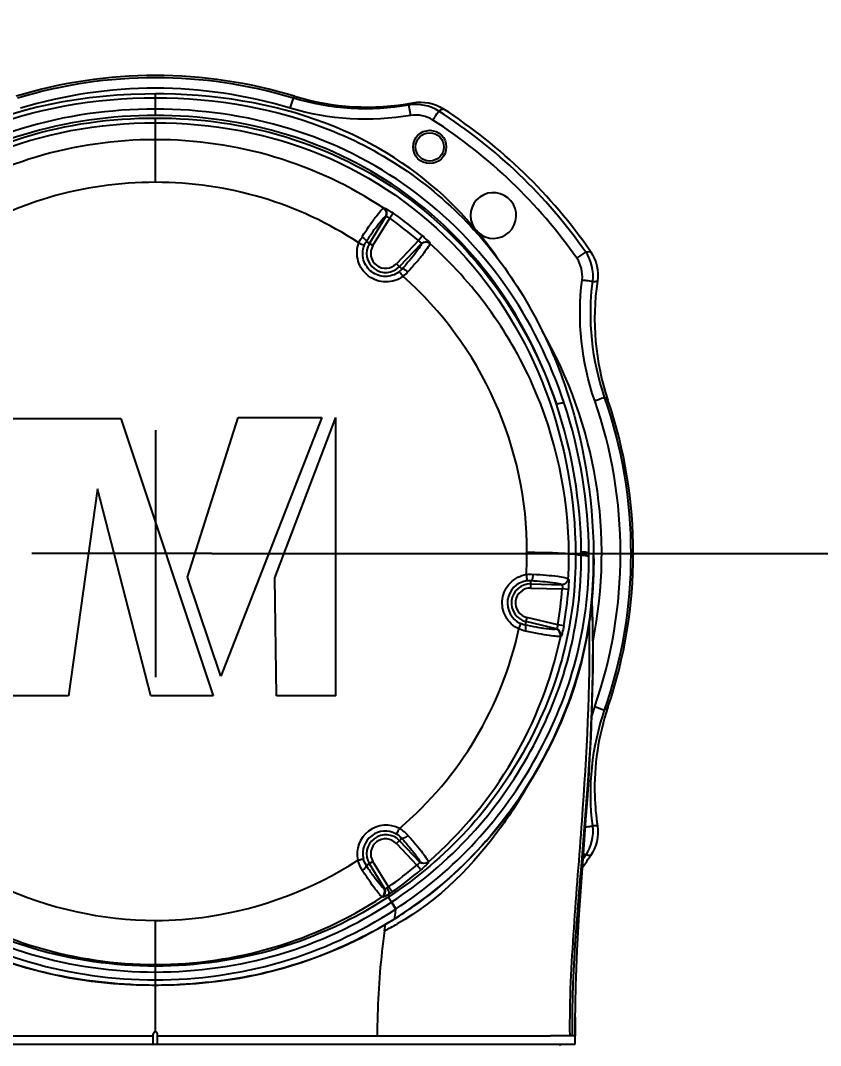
# Model space of a CAD drawing. Header units: millimetres. Extents: x 0 to 1173, y -4 to 841.
# Drawn here: x 691.68 to 710.92, y 311.73 to 336.38 of the extents above; entities that cross this region are included whole.
import ezdxf

# ---------------------------------------------------------------- set-up
doc = ezdxf.new("R2010")
doc.units = ezdxf.units.MM
doc.header["$LTSCALE"] = 65.395
doc.linetypes.add('CENTER', pattern=[0.6, 0.375, -0.075, 0.075, -0.075])
doc.layers.get('0').update_dxf_attribs({"linetype": 'CONTINUOUS'})
for name, color, linetype in [('ALL_DRFT_GEOM', 7, 'CONTINUOUS'), ('DRAFT_DIMS', 7, 'CONTINUOUS'), ('J_900_EXP_DH_BL10', 7, 'CONTINUOUS'), ('J_900_EXP_DH_BL9', 7, 'CONTINUOUS'), ('TMBB_BASE_CNN_BL7', 7, 'CONTINUOUS')]:
    doc.layers.add(name, color=color, linetype=linetype)
doc.styles.get("Standard").update_dxf_attribs({"font": 'txt', "width": 0.8})
doc.dimstyles.new('DIMSTYLE_13', dxfattribs={"dimtxt": 6, "dimasz": 9, "dimexe": 0.5, "dimexo": 0, "dimtad": 1, "dimlfac": 10, "dimzin": 0, "dimdsep": 46, "dimtxsty": 'Standard', "dimblk": '_FILLED', "dimblk1": '_FILLED', "dimblk2": '_FILLED', "dimcen": 0.09, "dimadec": 0, "dimazin": 0, "dimtp": 0.01, "dimtm": 0.01, "dimtfac": 1, "dimtofl": 0, "dimtmove": 0, "dimatfit": 2, "dimldrblk": '_FILLED', "dimfxl": 0, "dimtolj": 1, "dimtzin": 0, "dimarcsym": 0})

# ---------------------------------------------------------------- blocks, each defined once
blk = doc.blocks.new('_FILLED')
at = {"color": 0, "linetype": 'ByBlock'}
blk.add_solid([(0, 0), (-1, 0.1667), (-1, -0.1667)], dxfattribs=at)
blk = doc.blocks.new('*D26')
at = {"layer": 'DRAFT_DIMS', "color": 2, "linetype": 'Continuous'}
blk.add_line((811.266, 192.648), (901.481, 91.138), dxfattribs=at)
at = {"layer": 'DRAFT_DIMS', "color": 2, "linetype": 'Continuous', "xscale": 9, "yscale": 9, "zscale": 9, "rotation": 131.6285086141}
blk.add_blockref('_FILLED', (811.266, 192.648), dxfattribs=at)
blk = doc.blocks.new('*D27')
at = {"layer": 'DRAFT_DIMS', "color": 2, "linetype": 'Continuous'}
blk.add_line((838.312, 198.054), (922.827, 124.081), dxfattribs=at)
at = {"layer": 'DRAFT_DIMS', "color": 2, "linetype": 'Continuous', "xscale": 9, "yscale": 9, "zscale": 9, "rotation": 138.8055039943}
blk.add_blockref('_FILLED', (838.312, 198.054), dxfattribs=at)
blk = doc.blocks.new('TMBB_BASE_CNN_BL7', base_point=(653.7669, 254.0207))
at = {"layer": 'TMBB_BASE_CNN_BL7', "color": 7, "linetype": 'Continuous'}
for p, q in [((698.1665, 334.2706), (698.2398, 334.5126)), ((701.0658, 334.0986), (701.0221, 334.3463)), ((705.0622, 330.6623), (705.2736, 330.8103)), ((705.4913, 319.8805), (705.73, 319.7974))]:
    blk.add_line(p, q, dxfattribs=at)
for radius in [0.4, 0.34]:
    blk.add_circle((701.5209, 333.3393), radius, dxfattribs=at)
for centre, radius, start, end in [((694.9209, 323.5593), 11.4978, 73.07341, 106.9266), ((694.9209, 323.5593), 11.4451, 73.14265, 106.85737), ((694.9209, 323.5593), 11.1922, 73.14265, 106.85737), ((698.7107, 334.2547), 0.5368, 145.47091, 151.29389), ((700.0157, 340.3057), 6.0065, 253.08878, 280.58011), ((702.4297, 331.9964), 2.7392, 118.59864, 120.92094), ((703.3341, 331.0693), 3.5173, 114.98172, 117.00099), ((694.9209, 323.5593), 12.6395, 35.00753, 57.36472), ((694.9209, 323.5593), 12.7454, 34.76443, 57.07463), ((694.9209, 323.5593), 12.3814, 35.00753, 57.36472), ((703.0526, 331.691), 0.55, 227.32004, 212.49842), ((703.2653, 345.6176), 14.9428, 277.72374, 278.1796), ((705.4641, 339.774), 9.6664, 269.88725, 270.55458), ((711.5428, 329.1969), 6.0541, 171.34303, 198.73718), ((694.9209, 323.5593), 10.7385, 348.68934, 29.91508), ((694.9209, 323.5593), 11.1922, 340.81052, 19.18947), ((694.9209, 323.5593), 11.4451, 340.81051, 19.18948), ((713.0574, 335.6739), 11.1112, 228.7412, 229.28431), ((694.9209, 323.5593), 11.4978, 341.26587, 18.73413), ((711.5794, 317.7531), 6.4491, 160.73952, 162.71639), ((713.0291, 311.4776), 11.0677, 130.71557, 131.26083), ((705.4646, 307.3705), 9.6404, 89.44711, 90.11626), ((694.9209, 323.5593), 12.7454, 323.76903, 325.23557), ((694.9209, 323.5593), 12.6395, 324.53613, 324.99244), ((703.2717, 301.5422), 14.9011, 81.82232, 82.27947)]:
    blk.add_arc(centre, radius, start, end, dxfattribs=at)
for points in [[(701.0221, 334.3463), (700.1072, 334.1848), (699.129, 334.2431), (698.2398, 334.5126)], [(701.7372, 334.2032), (701.5326, 334.3344), (701.2615, 334.3884), (701.0221, 334.3463)], [(701.1185, 334.4014), (701.3623, 334.447), (701.6406, 334.3926), (701.8486, 334.2575)], [(701.0658, 334.0986), (700.1124, 333.9306), (699.0934, 333.9909), (698.1665, 334.2706)], [(701.5981, 333.9859), (701.4458, 334.0845), (701.245, 334.1267), (701.0658, 334.0986)], [(705.3913, 330.8268), (705.5317, 330.6249), (705.5951, 330.3511), (705.5577, 330.1081)], [(705.1887, 330.1418), (705.2107, 330.319), (705.1631, 330.5149), (705.0622, 330.6623)], [(705.4451, 330.1077), (705.4768, 330.3467), (705.4118, 330.6128), (705.2736, 330.8103)], [(705.4913, 327.2381), (705.1703, 328.1568), (705.0629, 329.1768), (705.1887, 330.1418)], [(705.73, 327.3212), (705.423, 328.2029), (705.3223, 329.1821), (705.4451, 330.1077)], [(705.4451, 317.0109), (705.3223, 317.9364), (705.423, 318.9156), (705.73, 319.7974)], [(705.2736, 316.3082), (705.4118, 316.5058), (705.4768, 316.7719), (705.4451, 317.0109)], [(705.5577, 317.0104), (705.5951, 316.7674), (705.5317, 316.4937), (705.3913, 316.2918)]]:
    blk.add_open_spline(points, degree=3, dxfattribs=at)
for points, knots in [([(701.5981, 333.9859), (701.6151, 334.0121), (701.6609, 334.0849), (701.7123, 334.1545), (701.7372, 334.2032)], [0, 0, 0, 0, 0.3638226, 1, 1, 1, 1]), ([(705.1887, 330.1418), (705.2197, 330.1378), (705.3051, 330.1261), (705.3911, 330.1178), (705.4451, 330.1077)], [0, 0, 0, 0, 0.3628124, 1, 1, 1, 1]), ([(705.4913, 327.2381), (705.5209, 327.2485), (705.6007, 327.2756), (705.6793, 327.3066), (705.73, 327.3212)], [0, 0, 0, 0, 0.3729772, 1, 1, 1, 1]), ([(705.8096, 319.8664), (705.5794, 319.1856), (705.4322, 318.2076), (705.5213, 317.2499), (705.5577, 317.0104)], [0, 0, 0, 0, 0.7479764, 1, 1, 1, 1]), ([(705.2693, 316.9874), (705.2915, 316.9903), (705.3501, 316.9982), (705.4088, 317.0053), (705.4451, 317.0109)], [0, 0, 0, 0, 0.3788492, 1, 1, 1, 1]), ([(705.2227, 316.3447), (705.2293, 316.34), (705.2462, 316.3279), (705.2637, 316.3164), (705.2736, 316.3082)], [0, 0, 0, 0, 0.3864578, 1, 1, 1, 1])]:
    blk.add_open_spline(points, degree=3, knots=knots, dxfattribs=at)
blk = doc.blocks.new('J_900_EXP_DH_BL9', base_point=(532.0064, 323.1577))
at = {"layer": 'J_900_EXP_DH_BL9', "color": 7, "linetype": 'Continuous'}
blk.add_line((704.6409, 311.7593), (704.6709, 311.7293), dxfattribs=at)
blk = doc.blocks.new('J_900_EXP_DH_BL10', base_point=(658.2783, 323.5593))
at = {"layer": 'J_900_EXP_DH_BL10', "color": 7, "linetype": 'Continuous'}
for p, q in [((694.9209, 334.097), (694.9209, 334.6149)), ((694.9209, 332.4894), (694.9209, 334.0351)), ((700.4143, 331.8678), (700.4235, 331.8701)), ((700.0701, 331.0181), (700.4682, 331.6677)), ((700.1551, 330.966), (700.5578, 331.6232)), ((700.4591, 331.6653), (700.4682, 331.6677)), ((700.6437, 331.7454), (700.5578, 331.6232)), ((701.2491, 331.089), (700.7206, 330.5321)), ((701.3456, 331.203), (701.2491, 331.089)), ((700.1551, 330.966), (699.995, 331.0641)), ((701.3145, 331.0133), (700.7928, 330.4635)), ((701.3145, 331.0133), (701.3147, 331.0057)), ((701.5223, 331.022), (701.5225, 331.0144)), ((700.7206, 330.5321), (700.8561, 330.4035)), ((688.6172, 326.8126), (694.0867, 326.8126)), ((694.0867, 326.8126), (696.31, 320.1427)), ((695.6943, 322.9936), (696.9122, 326.8352)), ((698.9239, 326.8352), (696.4915, 320.6138)), ((696.9122, 326.8352), (698.9239, 326.8352)), ((697.7918, 322.977), (699.2634, 326.8337)), ((699.2634, 320.1427), (699.2634, 326.8337)), ((694.9209, 326.5318), (694.9209, 320.5868)), ((693.5315, 325.1176), (692.8325, 320.1427)), ((694.8075, 320.1427), (693.5315, 325.1176)), ((696.2751, 323.5593), (691.9484, 323.5593)), ((705.4651, 323.5639), (705.465, 323.5647)), ((696.4915, 320.6138), (695.6943, 322.9936)), ((697.836, 320.1427), (697.7918, 322.977)), ((703.9524, 322.7297), (703.9572, 322.9109)), ((703.9524, 322.7297), (704.7101, 322.7099)), ((703.955, 322.8293), (704.7016, 322.8098)), ((704.8591, 322.6985), (704.7101, 322.7099)), ((703.8594, 322.023), (703.8156, 321.8409)), ((704.6012, 321.8449), (703.8594, 322.023)), ((704.5685, 321.7503), (703.8361, 321.9262)), ((704.5685, 321.7503), (704.5606, 321.7459)), ((704.7483, 321.8191), (704.6012, 321.8449)), ((704.6799, 321.5753), (704.672, 321.5707)), ((692.8325, 320.1427), (691.1595, 320.1427)), ((696.31, 320.1427), (694.8075, 320.1427)), ((699.2634, 320.1427), (697.836, 320.1427)), ((700.7206, 316.5864), (700.8506, 316.7098)), ((700.7206, 316.5864), (701.213, 316.0675)), ((700.7928, 316.655), (701.2776, 316.1442)), ((700.1551, 316.1525), (699.9964, 316.0553)), ((700.4375, 315.5009), (700.0701, 316.1005)), ((700.5284, 315.5433), (700.1551, 316.1525)), ((701.3089, 315.9532), (701.213, 316.0675)), ((701.2775, 316.1477), (701.2776, 316.1442)), ((701.4845, 316.1385), (701.4851, 316.1354)), ((700.6138, 315.421), (700.5284, 315.5433)), ((700.3925, 315.2983), (700.3793, 315.3018)), ((700.4375, 315.5009), (700.4244, 315.5045)), ((700.6007, 315.175), (700.6114, 315.182)), ((700.6872, 314.9994), (700.6981, 315.0067)), ((694.9209, 313.3084), (694.9209, 314.738)), ((700.3128, 314.5591), (700.6676, 314.77)), ((700.4342, 314.4898), (700.4549, 314.6437)), ((694.9209, 313.1835), (694.9209, 313.3084)), ((694.9209, 312.0593), (694.9209, 313.1835)), ((705.0209, 311.9596), (705.0218, 312.3057)), ((686.4716, 311.9593), (694.8709, 311.9593)), ((694.8709, 311.7593), (694.8709, 312.0093)), ((694.9709, 311.7593), (694.9709, 312.0093)), ((694.9709, 311.9593), (704.4241, 311.9593)), ((704.494, 311.9595), (704.4241, 311.9593)), ((704.8971, 311.9594), (704.494, 311.9595)), ((704.9546, 311.9592), (704.8971, 311.9594)), ((705.0209, 311.9596), (705.0209, 311.9613)), ((705.0209, 311.9592), (705.0209, 311.9596)), ((705.0209, 311.7593), (705.0209, 311.9593)), ((684.821, 311.7593), (705.0208, 311.7593))]:
    blk.add_line(p, q, dxfattribs=at)
at = {"layer": 'J_900_EXP_DH_BL10', "color": 7, "linetype": 'CENTER'}
blk.add_line((696.2751, 323.5593), (900.8389, 323.5593), dxfattribs=at)
at = {"layer": 'J_900_EXP_DH_BL10', "color": 7, "linetype": 'Continuous'}
for points in [[(694.9209, 334.6149), (694.6639, 334.6125), (694.3269, 334.602), (693.9937, 334.5831), (693.6639, 334.5558), (693.3373, 334.5201), (693.0149, 334.4761), (692.6967, 334.4236), (692.3828, 334.3628), (692.0742, 334.2938), (691.7712, 334.2167), (691.4736, 334.1314)], [(703.1607, 330.6511), (703.0684, 330.7824), (702.9693, 330.9183), (702.8659, 331.0548), (702.7581, 331.1918), (702.6459, 331.3292), (702.5285, 331.4671), (702.4056, 331.6057), (702.2773, 331.7445), (702.1434, 331.8833), (702.0035, 332.0219), (701.8577, 332.16), (701.7062, 332.2969), (701.5488, 332.4323), (701.3855, 332.566), (701.2165, 332.6975), (701.0417, 332.8266), (700.8609, 332.953), (700.6746, 333.0762), (700.4827, 333.1961), (700.285, 333.3125), (700.082, 333.4248), (699.8738, 333.533), (699.6602, 333.6369), (699.442, 333.736), (699.2194, 333.8301), (698.9922, 333.9194), (698.7607, 334.0035), (698.5248, 334.0825), (698.2846, 334.1563), (698.0403, 334.2248), (697.7918, 334.288), (697.5393, 334.3458), (697.2833, 334.398), (697.0238, 334.4447), (696.7608, 334.4858), (696.4948, 334.5213), (696.2257, 334.5511), (695.9537, 334.5753), (695.679, 334.5937), (695.4014, 334.6065), (695.1207, 334.6135), (694.9209, 334.6149)], [(700.6676, 314.77), (701.0302, 315.0056), (701.4416, 315.3012), (701.8328, 315.6147), (702.2026, 315.9439), (702.5516, 316.2877), (702.8819, 316.6466), (703.1935, 317.0191), (703.4865, 317.4039), (703.7623, 317.8024), (704.0204, 318.2138), (704.2601, 318.6374), (704.4821, 319.075), (704.6854, 319.5262), (704.8686, 319.9902), (705.0313, 320.4694), (705.1712, 320.9631), (705.2861, 321.4705), (705.3744, 321.9937), (705.4335, 322.5324), (705.4624, 323.0839), (705.4651, 323.5639)], [(705.444, 321.9113), (705.4427, 321.9706), (705.4391, 322.1052), (705.435, 322.2373), (705.4305, 322.367), (705.4265, 322.4684)], [(705.0218, 312.3057), (705.0264, 312.7331), (705.036, 313.161), (705.0506, 313.5881), (705.0698, 314.0154), (705.093, 314.4467), (705.1197, 314.8818), (705.1491, 315.3208), (705.1806, 315.767), (705.2136, 316.2205), (705.2472, 316.6812), (705.2811, 317.1528), (705.3142, 317.6353), (705.3459, 318.1285), (705.3755, 318.6356), (705.402, 319.1564), (705.4241, 319.6908), (705.4407, 320.2421), (705.4504, 320.811), (705.4514, 321.3959), (705.444, 321.9112)], [(700.5284, 315.5433), (700.5251, 315.5407), (700.5219, 315.538), (700.5186, 315.5355), (700.5154, 315.533), (700.5121, 315.5306), (700.5089, 315.5282), (700.5056, 315.5259), (700.5024, 315.5237), (700.4991, 315.5216)], [(689.1741, 314.77), (689.5191, 314.5647), (689.9481, 314.3333), (690.3937, 314.1192), (690.8552, 313.9239), (691.332, 313.749), (691.8234, 313.5958), (692.3282, 313.4659), (692.8454, 313.3601), (693.3734, 313.2792), (693.9108, 313.223), (694.4564, 313.1913), (694.9209, 313.183)], [(694.9209, 313.183), (695.374, 313.1909), (695.9043, 313.2209), (696.4301, 313.2743), (696.9501, 313.352), (697.4627, 313.4543), (697.9667, 313.5812), (698.4605, 313.7324), (698.943, 313.9069), (699.4132, 314.1035), (699.8701, 314.3213), (700.3128, 314.5591)]]:
    blk.add_lwpolyline(points, dxfattribs=at)
for centre, radius, start, end in [((694.9689, 323.6766), 9.7152, 49.72708, 54.8811), ((694.9682, 323.6752), 9.866, 49.72919, 54.88248), ((700.4606, 330.7788), 0.458, 148.5, 316.5), ((700.4606, 330.7788), 0.3584, 148.5, 316.5), ((696.2241, 323.556), 7.6376, 356.25964, 0.27358), ((695.1725, 323.4922), 9.6976, 356.80181, 0.35432), ((693.7341, 323.4618), 11.4345, 0.31292, 0.72629), ((694.0694, 323.4526), 11.2828, 0.14019, 0.566), ((692.9127, 323.3853), 12.5536, 0.59412, 0.81894), ((703.9321, 322.3698), 0.5426, 99.16998, 245.03112), ((703.943, 322.3715), 0.458, 88.5, 256.5), ((703.943, 322.3715), 0.3584, 88.5, 256.5), ((695.7471, 323.3987), 8.9894, 350.04657, 355.60529), ((695.7401, 323.4003), 9.1459, 350.04486, 355.59929), ((675.4323, 321.274), 30.0171, 1.22017, 2.26895), ((695.14, 323.5868), 8.7204, 310.426, 347.81669), ((700.4704, 316.3351), 0.6939, 62.12386, 192.43964), ((700.4538, 316.3428), 0.5426, 61.92905, 192.58131), ((700.4606, 316.3398), 0.458, 43.5, 211.5), ((700.4606, 316.3398), 0.3584, 43.5, 211.5), ((694.921, 323.5762), 9.7964, 304.917, 309.96173), ((694.9202, 323.5772), 9.9469, 304.91773, 309.96187), ((694.9195, 323.6572), 9.9795, 236.85119, 270.00796), ((694.9223, 323.6572), 9.9795, 269.99201, 303.14876), ((698.0821, 315.4722), 2.4581, 356.1238, 357.6355), ((699.5273, 316.9744), 1.8957, 302.18522, 304.97029), ((695.2273, 323.5307), 10.3116, 301.84916, 305.04784), ((695.1217, 323.6952), 10.5071, 298.52361, 301.86454), ((697.0857, 321.1337), 7.44, 296.74768, 299.3919), ((694.9175, 325.9902), 12.8066, 267.32788, 270.01535), ((694.9242, 325.9959), 12.8124, 269.98506, 272.63719), ((759.9313, 311.977), 54.9104, 179.54643, 180.01851), ((694.9209, 312.0093), 0.05, 0, 180)]:
    blk.add_arc(centre, radius, start, end, dxfattribs=at)
for points, knots in [([(684.3768, 323.5647), (684.3964, 324.9416), (684.8477, 327.7255), (686.601, 330.8419), (688.7129, 332.7493), (691.2571, 334.1488), (693.4705, 334.5217), (694.9209, 334.5217)], [0, 0, 0, 0, 0.2437467, 0.4900549, 0.6158701, 0.7432735, 1, 1, 1, 1]), ([(694.9209, 334.5217), (696.3712, 334.5217), (698.5847, 334.1488), (701.1289, 332.7493), (703.2407, 330.8419), (704.9941, 327.7255), (705.4453, 324.9416), (705.465, 323.5647)], [0, 0, 0, 0, 0.2567265, 0.3841298, 0.5099449, 0.7562531, 1, 1, 1, 1]), ([(694.9209, 334.249), (693.8319, 334.249), (691.6431, 333.9483), (688.679, 332.4839), (686.3884, 330.1366), (685.4206, 328.1875), (685.0848, 327.1756)], [0, 0, 0, 0, 0.2525889, 0.5036657, 0.752716, 1, 1, 1, 1]), ([(694.9209, 334.097), (693.852, 334.097), (691.7039, 333.8026), (688.7951, 332.3657), (686.5498, 330.0615), (685.6021, 328.1496), (685.2733, 327.1574)], [0, 0, 0, 0, 0.2527138, 0.5038613, 0.7528608, 1, 1, 1, 1]), ([(685.2733, 327.1574), (685.6097, 328.1424), (686.5708, 330.0374), (688.8203, 332.3165), (691.7182, 333.741), (693.8567, 334.0351), (694.9209, 334.0351)], [0, 0, 0, 0, 0.2471547, 0.496179, 0.7473245, 1, 1, 1, 1]), ([(704.757, 327.1756), (704.4212, 328.1875), (703.4534, 330.1366), (701.1628, 332.4839), (698.1986, 333.9483), (696.0099, 334.249), (694.9209, 334.249)], [0, 0, 0, 0, 0.2472836, 0.4963339, 0.747411, 1, 1, 1, 1]), ([(704.5685, 327.1574), (704.2396, 328.1495), (703.292, 330.0615), (701.0467, 332.3657), (698.1379, 333.8026), (695.9898, 334.097), (694.9209, 334.097)], [0, 0, 0, 0, 0.2471372, 0.496137, 0.7472854, 1, 1, 1, 1]), ([(694.9209, 334.0351), (695.9851, 334.0351), (698.1236, 333.741), (701.0215, 332.3165), (703.2709, 330.0374), (704.2321, 328.1424), (704.5685, 327.1574)], [0, 0, 0, 0, 0.2526755, 0.503821, 0.7528452, 1, 1, 1, 1]), ([(684.8111, 323.5563), (684.8213, 324.8781), (685.2968, 327.5498), (687.4142, 331.0552), (690.823, 333.4334), (693.5644, 333.9211), (694.9209, 333.9211)], [0, 0, 0, 0, 0.2470456, 0.4954606, 0.7464784, 1, 1, 1, 1]), ([(694.9209, 333.9211), (696.2774, 333.9211), (699.0187, 333.4334), (702.4276, 331.0552), (704.545, 327.5498), (705.0205, 324.8781), (705.0307, 323.5563)], [0, 0, 0, 0, 0.2535217, 0.5045394, 0.7529544, 1, 1, 1, 1]), ([(694.9209, 333.5143), (693.9547, 333.514), (692.0115, 333.235), (690.2328, 332.4014), (689.4274, 331.8678)], [0, 0, 0, 0, 0.5000309, 1, 1, 1, 1]), ([(700.4143, 331.8678), (699.6089, 332.4014), (697.8302, 333.235), (695.8871, 333.514), (694.9209, 333.5143)], [0, 0, 0, 0, 0.4999691, 1, 1, 1, 1]), ([(694.9209, 332.4894), (694.0603, 332.4915), (692.3287, 332.2476), (690.7425, 331.5101), (690.0226, 331.0386)], [0, 0, 0, 0, 0.5000173, 1, 1, 1, 1]), ([(699.8165, 331.0313), (699.0974, 331.5039), (697.5125, 332.2437), (695.7814, 332.4902), (694.9209, 332.4894)], [0, 0, 0, 0, 0.4999835, 1, 1, 1, 1]), ([(699.8927, 331.1787), (699.952, 331.2698), (700.062, 331.4332), (700.2115, 331.6483), (700.325, 331.782), (700.386, 331.8587), (700.4143, 331.8678)], [0, 0, 0, 0, 0.3762741, 0.6839116, 0.8971438, 1, 1, 1, 1]), ([(700.4235, 331.8701), (700.4503, 331.8767), (700.5269, 331.8112), (700.5971, 331.7782), (700.6437, 331.7454)], [0, 0, 0, 0, 0.3263742, 1, 1, 1, 1]), ([(699.995, 331.0641), (700.0471, 331.1442), (700.1438, 331.2876), (700.2765, 331.4759), (700.3773, 331.5921), (700.4336, 331.6588), (700.4591, 331.6653)], [0, 0, 0, 0, 0.3757923, 0.6830575, 0.8962309, 1, 1, 1, 1]), ([(700.4682, 331.6677), (700.4714, 331.6701), (700.5094, 331.6654), (700.535, 331.6427), (700.5578, 331.6232)], [0, 0, 0, 0, 0.1192214, 1, 1, 1, 1]), ([(699.8927, 331.1787), (699.9209, 331.1602), (699.9573, 331.1306), (700, 331.082), (699.995, 331.0641)], [0, 0, 0, 0, 0.6446452, 1, 1, 1, 1]), ([(701.2491, 331.089), (701.2589, 331.082), (701.2812, 331.0616), (701.3224, 331.0334), (701.3145, 331.0133)], [0, 0, 0, 0, 0.3585764, 1, 1, 1, 1]), ([(701.3456, 331.203), (701.3891, 331.1662), (701.439, 331.1064), (701.5214, 331.0495), (701.5223, 331.022)], [0, 0, 0, 0, 0.6738325, 1, 1, 1, 1]), ([(700.8803, 330.2273), (700.763, 330.1421), (700.4638, 330.0447), (700.0212, 330.1957), (699.754, 330.58), (699.7662, 330.895), (699.8165, 331.0313)], [0, 0, 0, 0, 0.2488268, 0.499741, 0.7508138, 1, 1, 1, 1]), ([(699.8162, 331.0312), (699.8466, 331.0197), (699.8839, 330.9985), (699.9402, 330.9774), (699.9428, 330.9616)], [0, 0, 0, 0, 0.6693097, 1, 1, 1, 1]), ([(700.7763, 330.3306), (700.6847, 330.2635), (700.45, 330.1859), (700.1016, 330.3044), (699.8923, 330.6075), (699.903, 330.855), (699.9429, 330.9617)], [0, 0, 0, 0, 0.2481094, 0.4995541, 0.7512726, 1, 1, 1, 1]), ([(701.3147, 331.0057), (701.3155, 330.9796), (701.2657, 330.9082), (701.1803, 330.7815), (701.033, 330.6048), (700.9199, 330.4744), (700.8561, 330.4035)], [0, 0, 0, 0, 0.1030163, 0.3159309, 0.6234476, 1, 1, 1, 1]), ([(701.5225, 331.0144), (701.5218, 330.9849), (701.4638, 330.906), (701.3652, 330.7623), (701.1967, 330.5625), (701.0677, 330.4143), (700.9951, 330.3335)], [0, 0, 0, 0, 0.1022352, 0.315199, 0.6230283, 1, 1, 1, 1]), ([(704.8699, 323.5522), (704.8613, 324.9456), (704.2656, 327.7609), (702.5636, 330.088), (701.5225, 331.0144)], [0, 0, 0, 0, 0.4999867, 1, 1, 1, 1]), ([(700.8802, 330.2273), (700.8608, 330.2537), (700.8301, 330.2845), (700.7925, 330.333), (700.7763, 330.3306)], [0, 0, 0, 0, 0.6669542, 1, 1, 1, 1]), ([(700.9951, 330.3335), (700.9698, 330.3563), (700.9313, 330.3843), (700.8723, 330.4132), (700.8561, 330.4035)], [0, 0, 0, 0, 0.6435801, 1, 1, 1, 1]), ([(703.8617, 323.5925), (703.8648, 324.8322), (703.33, 327.341), (701.8085, 329.4049), (700.8803, 330.2273)], [0, 0, 0, 0, 0.4999186, 1, 1, 1, 1]), ([(704.5685, 327.1574), (704.6092, 327.1701), (704.6634, 327.1801), (704.7448, 327.1932), (704.757, 327.1756)], [0, 0, 0, 0, 0.6650468, 1, 1, 1, 1]), ([(705.0307, 323.5563), (705.0369, 322.7488), (704.8394, 321.1198), (703.9132, 318.8436), (702.4861, 316.8281), (701.2213, 315.7575), (700.5352, 315.3064)], [0, 0, 0, 0, 0.2480836, 0.4971888, 0.7477368, 1, 1, 1, 1]), ([(700.6114, 315.182), (701.3057, 315.6378), (702.5854, 316.7202), (704.0298, 318.7583), (704.9694, 321.0597), (705.1729, 322.7073), (705.1684, 323.5242)], [0, 0, 0, 0, 0.2522253, 0.5027538, 0.7518752, 1, 1, 1, 1]), ([(700.6981, 315.0066), (701.4052, 315.4682), (702.7088, 316.5662), (704.1811, 318.636), (705.1418, 320.9743), (705.3542, 322.6492), (705.3522, 323.4802)], [0, 0, 0, 0, 0.2521785, 0.5026783, 0.7518177, 1, 1, 1, 1]), ([(705.4656, 323.5154), (705.474, 322.7081), (705.3081, 321.0751), (704.1481, 318.0065), (702.492, 316.0315), (701.1488, 315.0888)], [0, 0, 0, 0, 0.2475993, 0.4967546, 1, 1, 1, 1]), ([(703.8617, 323.5925), (703.9876, 323.5918), (704.2181, 323.588), (704.5231, 323.5838), (704.7303, 323.5657), (704.8397, 323.5656), (704.8699, 323.5522)], [0, 0, 0, 0, 0.374291, 0.685864, 0.9018889, 1, 1, 1, 1]), ([(705.0307, 323.5563), (705.035, 323.5408), (705.0956, 323.5297), (705.1367, 323.5246), (705.1684, 323.5242)], [0, 0, 0, 0, 0.3362827, 1, 1, 1, 1]), ([(705.1677, 323.6067), (705.2102, 323.6063), (705.2648, 323.5997), (705.3461, 323.5848), (705.3516, 323.5641)], [0, 0, 0, 0, 0.664371, 1, 1, 1, 1]), ([(705.1684, 323.5242), (705.2109, 323.5235), (705.2656, 323.5165), (705.3467, 323.501), (705.3522, 323.4802)], [0, 0, 0, 0, 0.6642436, 1, 1, 1, 1]), ([(703.6639, 321.7465), (703.5333, 321.8078), (703.305, 322.0214), (703.2244, 322.4779), (703.4283, 322.8925), (703.7043, 323.0344), (703.8455, 323.0578)], [0, 0, 0, 0, 0.2500803, 0.5015794, 0.7518588, 1, 1, 1, 1]), ([(703.8455, 323.0578), (703.8511, 323.0242), (703.8518, 322.9792), (703.8596, 322.9154), (703.8456, 322.9054)], [0, 0, 0, 0, 0.6641104, 1, 1, 1, 1]), ([(704.0073, 323.0644), (704.0058, 323.0291), (703.9984, 322.9803), (703.9763, 322.9155), (703.9572, 322.9109)], [0, 0, 0, 0, 0.6414551, 1, 1, 1, 1]), ([(704.0073, 323.0644), (704.1149, 323.0583), (704.3093, 323.0442), (704.5679, 323.0209), (704.7377, 322.9882), (704.8342, 322.972), (704.855, 322.9513)], [0, 0, 0, 0, 0.3766741, 0.6841776, 0.8971449, 1, 1, 1, 1]), ([(704.855, 322.9512), (704.8732, 322.9303), (704.8567, 322.8333), (704.8634, 322.7551), (704.8591, 322.6985)], [0, 0, 0, 0, 0.3276851, 1, 1, 1, 1]), ([(703.9572, 322.9109), (704.0516, 322.9058), (704.2222, 322.8937), (704.4493, 322.8728), (704.5986, 322.8439), (704.6835, 322.8285), (704.7016, 322.8098)], [0, 0, 0, 0, 0.3760691, 0.683264, 0.8964009, 1, 1, 1, 1]), ([(704.7017, 322.8098), (704.7054, 322.8082), (704.7201, 322.7729), (704.7146, 322.7395), (704.7101, 322.7099)], [0, 0, 0, 0, 0.1185679, 1, 1, 1, 1]), ([(703.6639, 321.7465), (703.6767, 321.7746), (703.6878, 321.814), (703.7116, 321.8655), (703.703, 321.8779)], [0, 0, 0, 0, 0.6715197, 1, 1, 1, 1]), ([(704.5606, 321.7459), (704.5375, 321.7331), (704.452, 321.7396), (704.2997, 321.7507), (704.0757, 321.789), (703.908, 321.8214), (703.8156, 321.8409)], [0, 0, 0, 0, 0.1050014, 0.3179152, 0.6244125, 1, 1, 1, 1]), ([(703.8273, 321.6937), (703.8334, 321.7255), (703.8378, 321.7708), (703.8314, 321.8323), (703.8156, 321.8409)], [0, 0, 0, 0, 0.6429888, 1, 1, 1, 1]), ([(704.6012, 321.8449), (704.6002, 321.8329), (704.5943, 321.8033), (704.59, 321.753), (704.5685, 321.7503)], [0, 0, 0, 0, 0.3586096, 1, 1, 1, 1]), ([(704.7483, 321.8191), (704.7385, 321.7629), (704.7121, 321.6902), (704.7039, 321.589), (704.6799, 321.5753)], [0, 0, 0, 0, 0.6737945, 1, 1, 1, 1]), ([(704.8971, 311.9595), (704.886, 312.8233), (704.9807, 314.5504), (705.256, 317.8663), (705.3902, 320.3328), (705.3644, 321.9348)], [0, 0, 0, 0, 0.2594814, 0.5187537, 1, 1, 1, 1]), ([(704.9546, 311.9589), (704.9382, 313.6324), (705.2853, 316.9437), (705.4777, 320.2649), (705.4426, 321.9132)], [0, 0, 0, 0, 0.5037695, 1, 1, 1, 1]), ([(705.4426, 321.9132), (705.4429, 321.9129), (705.4435, 321.9123), (705.444, 321.9116), (705.444, 321.9113)], [0, 0, 0, 0, 0.5631845, 1, 1, 1, 1]), ([(701.4848, 316.1387), (702.2859, 316.8378), (703.6674, 318.5087), (704.4536, 320.5299), (704.672, 321.5707)], [0, 0, 0, 0, 0.4999355, 1, 1, 1, 1]), ([(704.672, 321.5707), (704.6449, 321.559), (704.5498, 321.5704), (704.3765, 321.5866), (704.1229, 321.6333), (703.9322, 321.6713), (703.8273, 321.6937)], [0, 0, 0, 0, 0.1035896, 0.3166162, 0.6237058, 1, 1, 1, 1]), ([(703.9012, 318.0224), (703.7088, 317.6789), (702.8809, 316.3719), (701.7446, 315.2196), (700.7371, 314.6514)], [0, 0, 0, 0, 0.2539341, 1, 1, 1, 1]), ([(700.7948, 316.9489), (700.7788, 316.9184), (700.7505, 316.8816), (700.7258, 316.8242), (700.7091, 316.8215)], [0, 0, 0, 0, 0.6712916, 1, 1, 1, 1]), ([(700.9972, 316.7828), (700.9711, 316.7585), (700.9306, 316.7284), (700.8677, 316.6991), (700.8506, 316.7098)], [0, 0, 0, 0, 0.6386422, 1, 1, 1, 1]), ([(700.9972, 316.7828), (701.0645, 316.707), (701.1842, 316.5679), (701.3396, 316.3796), (701.4318, 316.2433), (701.484, 316.1672), (701.4848, 316.1387)], [0, 0, 0, 0, 0.3749273, 0.6812241, 0.8945748, 1, 1, 1, 1]), ([(700.8506, 316.7098), (700.9096, 316.6438), (701.0145, 316.5226), (701.1508, 316.3583), (701.2314, 316.2394), (701.2771, 316.1726), (701.2775, 316.1477)], [0, 0, 0, 0, 0.3749009, 0.6811727, 0.8945065, 1, 1, 1, 1]), ([(690.0489, 316.1857), (690.4089, 315.9528), (691.9059, 315.1278), (693.6424, 314.737), (694.9209, 314.738)], [0, 0, 0, 0, 0.251119, 1, 1, 1, 1]), ([(694.9209, 314.738), (695.3501, 314.7376), (697.0557, 314.8643), (698.7196, 315.4915), (699.7928, 316.1857)], [0, 0, 0, 0, 0.2513957, 1, 1, 1, 1]), ([(699.7928, 316.1858), (699.8232, 316.1927), (699.8636, 316.208), (699.9151, 316.2132), (699.9243, 316.2246)], [0, 0, 0, 0, 0.6795092, 1, 1, 1, 1]), ([(699.9015, 315.9412), (699.9157, 315.9509), (699.9514, 315.9801), (700.0061, 316.0239), (699.9964, 316.0553)], [0, 0, 0, 0, 0.3437215, 1, 1, 1, 1]), ([(700.4243, 315.5045), (700.4008, 315.5109), (700.3488, 315.5712), (700.2561, 315.6779), (700.1337, 315.8502), (700.0446, 315.9817), (699.9964, 316.0553)], [0, 0, 0, 0, 0.1043797, 0.3167431, 0.6232747, 1, 1, 1, 1]), ([(701.2776, 316.1442), (701.2793, 316.1403), (701.2668, 316.1042), (701.2376, 316.0846), (701.213, 316.0675)], [0, 0, 0, 0, 0.1221364, 1, 1, 1, 1]), ([(701.4848, 316.1352), (701.4852, 316.1075), (701.402, 316.049), (701.3525, 315.9898), (701.3089, 315.9532)], [0, 0, 0, 0, 0.3270714, 1, 1, 1, 1]), ([(700.3792, 315.3019), (700.3536, 315.3118), (700.2986, 315.3821), (700.1948, 315.5069), (700.0577, 315.7055), (699.9563, 315.8568), (699.9015, 315.9412)], [0, 0, 0, 0, 0.1028699, 0.3153657, 0.6225277, 1, 1, 1, 1]), ([(694.9209, 313.6383), (693.9318, 313.6383), (691.9465, 313.9178), (690.1287, 314.766), (689.3061, 315.3067)], [0, 0, 0, 0, 0.5012077, 1, 1, 1, 1]), ([(700.5352, 315.3064), (699.7127, 314.7658), (697.895, 313.9177), (695.9099, 313.6383), (694.9209, 313.6383)], [0, 0, 0, 0, 0.4987924, 1, 1, 1, 1]), ([(700.537, 315.3701), (700.5058, 315.3504), (700.4604, 315.3301), (700.409, 315.2938), (700.3925, 315.2983)], [0, 0, 0, 0, 0.6837794, 1, 1, 1, 1]), ([(700.4991, 315.5216), (700.4871, 315.5137), (700.4768, 315.5064), (700.4472, 315.4957), (700.4515, 315.5062), (700.4534, 315.5089)], [0, 0, 0, 0, 0.6752073, 0.8432119, 1, 1, 1, 1]), ([(700.537, 315.3701), (700.5424, 315.3762), (700.5526, 315.4328), (700.5232, 315.4831), (700.4991, 315.5216)], [0, 0, 0, 0, 0.1521276, 1, 1, 1, 1]), ([(700.5352, 315.3064), (700.5309, 315.2904), (700.5633, 315.2434), (700.5828, 315.2022), (700.6007, 315.175)], [0, 0, 0, 0, 0.3369219, 1, 1, 1, 1]), ([(689.2407, 315.1752), (690.0735, 314.63), (691.9132, 313.7753), (693.9208, 313.4968), (694.9209, 313.4968)], [0, 0, 0, 0, 0.4988225, 1, 1, 1, 1]), ([(694.9209, 313.4968), (695.9209, 313.4968), (697.9283, 313.7752), (699.7679, 314.6298), (700.6007, 315.175)], [0, 0, 0, 0, 0.5011773, 1, 1, 1, 1]), ([(700.6007, 315.175), (700.6241, 315.1387), (700.6505, 315.0834), (700.6921, 315.0212), (700.6872, 314.9995)], [0, 0, 0, 0, 0.6600344, 1, 1, 1, 1]), ([(700.6114, 315.182), (700.635, 315.1457), (700.6614, 315.0905), (700.7031, 315.0283), (700.6981, 315.0066)], [0, 0, 0, 0, 0.6600091, 1, 1, 1, 1]), ([(689.1542, 314.9998), (690.0006, 314.4487), (691.8691, 313.5856), (693.9063, 313.3084), (694.9209, 313.3084)], [0, 0, 0, 0, 0.4988566, 1, 1, 1, 1]), ([(694.9209, 313.3084), (695.9354, 313.3084), (697.9724, 313.5855), (699.8408, 314.4485), (700.6872, 314.9995)], [0, 0, 0, 0, 0.5011431, 1, 1, 1, 1]), ([(700.6981, 315.0066), (700.6963, 314.9894), (700.6873, 314.9109), (700.6769, 314.8326), (700.6685, 314.7715)], [0, 0, 0, 0, 0.219597, 1, 1, 1, 1]), ([(700.6674, 314.7703), (700.6677, 314.7703), (700.6682, 314.7706), (700.6685, 314.7712), (700.6685, 314.7715)], [0, 0, 0, 0, 0.465518, 1, 1, 1, 1]), ([(694.3204, 313.1975), (693.5186, 313.2351), (691.9215, 313.4704), (690.422, 314.0743), (689.721, 314.4535)], [0, 0, 0, 0, 0.5018077, 1, 1, 1, 1]), ([(700.1391, 314.4634), (699.4348, 314.0806), (697.9271, 313.4711), (696.3204, 313.2345), (695.5137, 313.1971)], [0, 0, 0, 0, 0.4981779, 1, 1, 1, 1]), ([(700.4342, 314.4898), (700.4119, 314.323), (700.3045, 313.484), (700.2589, 312.6369), (700.2589, 311.9593)], [0, 0, 0, 0, 0.1989417, 1, 1, 1, 1]), ([(705.0209, 311.9613), (705.0207, 311.9556), (704.9852, 311.9659), (704.971, 311.9592), (704.9546, 311.9592)], [0, 0, 0, 0, 0.2579443, 1, 1, 1, 1])]:
    blk.add_open_spline(points, degree=3, knots=knots, dxfattribs=at)
for points in [[(700.4143, 331.8678), (700.4716, 331.8292), (700.4948, 331.7246), (700.4591, 331.6653)], [(700.4235, 331.8701), (700.4807, 331.8314), (700.5038, 331.7269), (700.4682, 331.6677)], [(699.8163, 331.0314), (699.8362, 331.0812), (699.8574, 331.1344), (699.8968, 331.1709)], [(699.9429, 330.9617), (699.9557, 330.9961), (699.9695, 331.0338), (699.9977, 331.0573)], [(701.5223, 331.022), (701.4702, 331.0677), (701.3626, 331.0632), (701.3145, 331.0133)], [(701.5225, 331.0144), (701.4704, 331.0601), (701.3628, 331.0557), (701.3147, 331.0057)], [(700.8561, 330.4035), (700.8326, 330.3768), (700.8067, 330.3495), (700.7741, 330.3353)], [(700.9951, 330.3335), (700.9607, 330.2951), (700.9237, 330.2557), (700.8773, 330.2334)], [(705.1677, 323.6067), (705.1525, 324.8069), (704.9521, 326.02), (704.5685, 327.1574)], [(705.3516, 323.5641), (705.3396, 324.7841), (705.1413, 326.0177), (704.757, 327.1756)], [(704.8699, 323.5522), (704.9234, 323.5562), (704.9771, 323.5569), (705.0307, 323.5563)], [(705.3517, 323.5632), (705.3894, 323.5637), (705.4272, 323.5642), (705.465, 323.5653)], [(703.8455, 323.0578), (703.8975, 323.065), (703.9528, 323.0726), (704.003, 323.0571)], [(704.855, 322.9513), (704.8508, 322.8818), (704.7712, 322.8085), (704.7017, 322.8098)], [(703.8456, 322.9054), (703.881, 322.9111), (703.9194, 322.9175), (703.9531, 322.9053)], [(703.8273, 321.6937), (703.7721, 321.7055), (703.7142, 321.7195), (703.6689, 321.7529)], [(703.8156, 321.8409), (703.7776, 321.8486), (703.7373, 321.8584), (703.707, 321.8827)], [(704.672, 321.5707), (704.6853, 321.6386), (704.6277, 321.7292), (704.5606, 321.7459)], [(704.6799, 321.5753), (704.6932, 321.6431), (704.6356, 321.7336), (704.5685, 321.7503)], [(700.7091, 316.8215), (700.7584, 316.7953), (700.8171, 316.7626), (700.8332, 316.7092)], [(700.7951, 316.9488), (700.8703, 316.9047), (700.9393, 316.8479), (700.9972, 316.7828)], [(699.9015, 315.9412), (699.8529, 316.016), (699.8157, 316.0995), (699.7929, 316.1857)], [(699.9964, 316.0553), (699.9624, 316.1064), (699.9377, 316.1647), (699.9243, 316.2246)], [(701.4848, 316.1387), (701.4326, 316.0934), (701.3255, 316.098), (701.2775, 316.1477)], [(701.4848, 316.1352), (701.4326, 316.0898), (701.3256, 316.0944), (701.2776, 316.1442)], [(700.3792, 315.3019), (700.4367, 315.3405), (700.46, 315.4452), (700.4243, 315.5045)], [(700.3925, 315.2983), (700.4499, 315.3369), (700.4732, 315.4416), (700.4375, 315.5009)]]:
    blk.add_open_spline(points, degree=3, dxfattribs=at)

msp = doc.modelspace()

# ---------------------------------------------------------------- linework, layer by layer
at = {"layer": 'ALL_DRFT_GEOM', "color": 7, "linetype": 'Continuous'}
for radius in [190.5586, 175.1399]:
    msp.add_circle((694.9209, 323.5593), radius, dxfattribs=at)

# ---------------------------------------------------------------- block references
at = {"layer": 'J_900_EXP_DH_BL10'}
msp.add_blockref('J_900_EXP_DH_BL10', (658.2783, 323.5593), dxfattribs=at)
at = {"layer": 'J_900_EXP_DH_BL9'}
msp.add_blockref('J_900_EXP_DH_BL9', (532.0064, 323.1577), dxfattribs=at)
at = {"layer": 'TMBB_BASE_CNN_BL7'}
msp.add_blockref('TMBB_BASE_CNN_BL7', (653.7669, 254.0207), dxfattribs=at)

# ---------------------------------------------------------------- dimensions: what is measured, and where the dimension line sits
at = {"layer": 'DRAFT_DIMS', "color": 2, "linetype": 'Continuous'}
for p1, p2, text, picture, middle in [((811.266, 192.6478), (578.5757, 454.4707), '%%c<> \\P(Reachable Space)', '*D26', (848.3954, 153.128)), ((838.3121, 198.0541), (551.5297, 449.0645), '%%c<> \\P(Working Space)', '*D27', (869.6363, 172.6306))]:
    dim = msp.add_diameter_dim_2p(p1=p1, p2=p2, text=text, dimstyle='DIMSTYLE_13', override={"dimpost": '<>'}, dxfattribs=at)
    dim.commit()
    dim.dimension.update_dxf_attribs({"geometry": picture, "text_midpoint": middle, "dimtype": 163})

doc.saveas('drawing.dxf')
